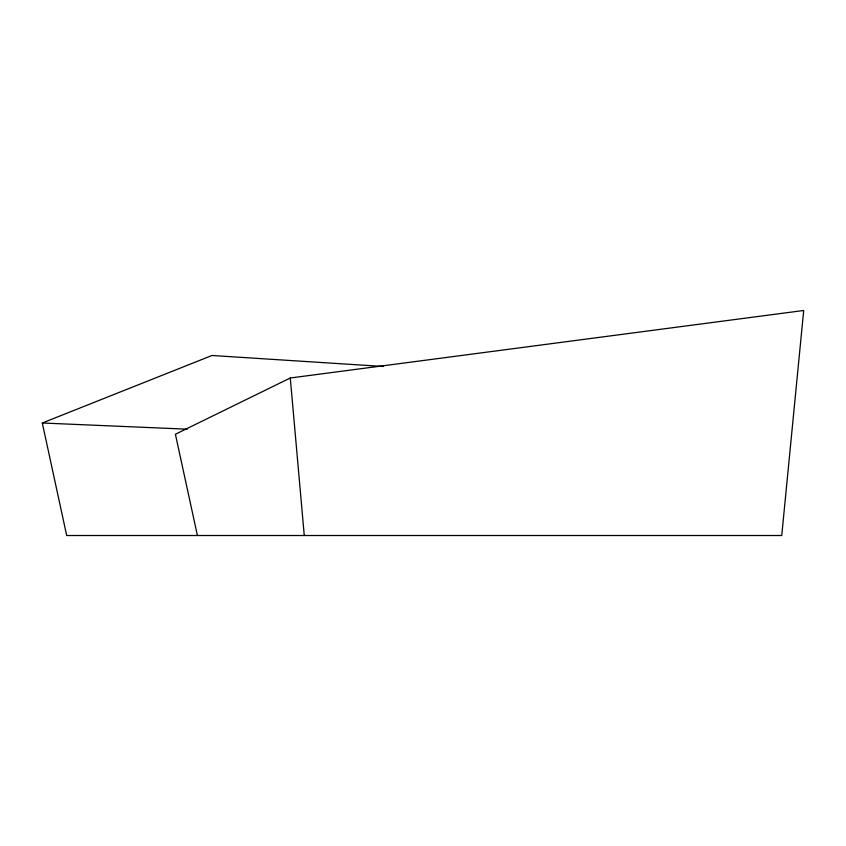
<?xml version="1.0" encoding="UTF-8"?>
<svg xmlns="http://www.w3.org/2000/svg" width="846" height="846" viewBox="0 0 846 846"><rect width="100%" height="100%" fill="white"/><g stroke="black" fill="none" stroke-linecap="round" stroke-linejoin="round"><path stroke-width="1.27" d="M383.439 366.487L211.976 355.489L42.3 423L66.686 535.518L781.746 535.518L803.7 310.482L290.284 377.993L175.408 434.252L197.414 535.518M42.3 423L187.262 429.186M290.284 377.993L304.264 535.518"/></g></svg>
